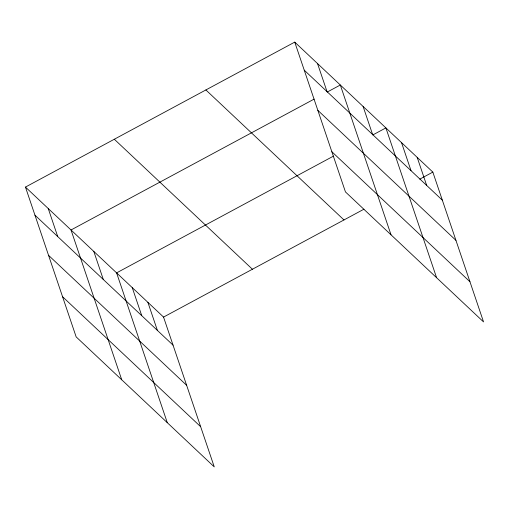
<?xml version="1.0" encoding="UTF-8"?>
<svg xmlns="http://www.w3.org/2000/svg" width="509" height="509" viewBox="0 0 509 509"><rect width="100%" height="100%" fill="white"/><g stroke="black" fill="none" stroke-linecap="round" stroke-linejoin="round"><path stroke-width="0.76" d="M25.45 187.083L163.548 317.082L214.257 466.893L76.159 336.894L25.45 187.083L294.743 42.107L432.841 172.106L483.55 321.917L345.452 191.918L294.743 42.107M314.136 99.102L71.025 229.979L121.734 379.79M327.223 92.053L340.317 85.009L391.02 234.814M333.535 156.091L116.599 272.881L167.302 422.693M372.798 134.955L385.886 127.905L436.595 277.717M163.548 317.082L363.954 209.193M419.753 179.155L432.841 172.106M304.242 70.166L442.34 200.171M317.839 110.345L455.937 240.35M331.849 151.739L469.953 281.744M205.878 89.947L343.976 219.952M114.315 139.237L252.419 269.242M34.949 215.142L173.047 345.147M48.546 255.321L186.65 385.319M62.556 296.715L200.661 426.714M417.189 157.376L426.688 185.435M401.537 142.641L411.037 170.7M363.102 106.457L372.601 134.516M317.527 63.555L327.026 91.62M147.896 302.352L157.396 330.411M132.251 287.617L141.744 315.675M93.809 251.433L103.308 279.492M48.234 208.531L57.733 236.59"/></g></svg>
